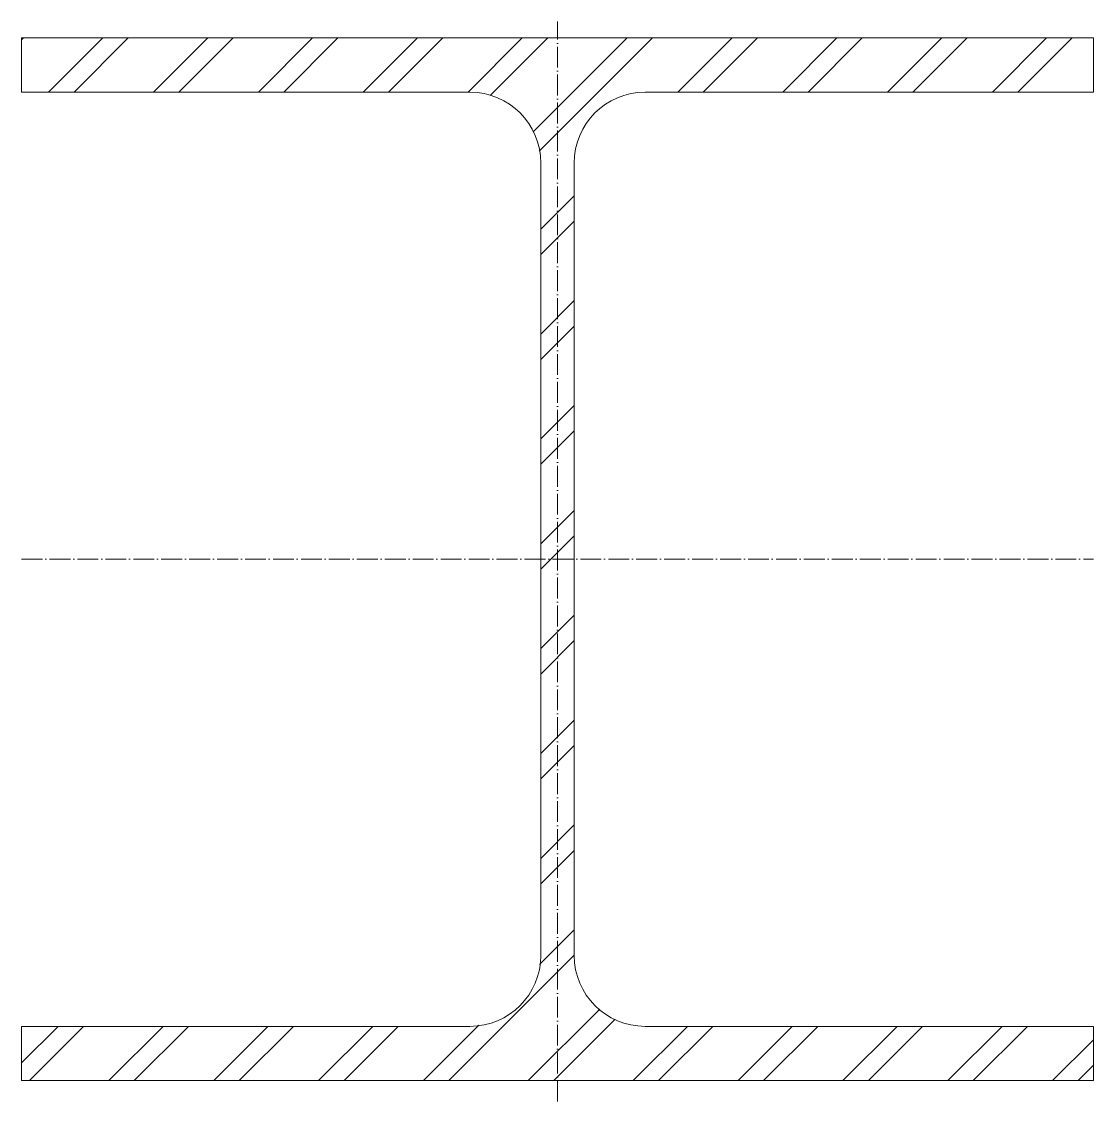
# Model space of a CAD drawing. Header units: metres. Extents: x -129 to 129, y -130 to 129.
import ezdxf

# ---------------------------------------------------------------- set-up
doc = ezdxf.new("R2010")
doc.units = ezdxf.units.M
doc.linetypes.add('MV_hartlijn_staal', pattern=[6.6, 5, -0.8, 0, -0.8])
doc.layers.add('A-DETL-GENF', color=92, linetype='Continuous', lineweight=18)

# ---------------------------------------------------------------- blocks, each defined once
blk = doc.blocks.new('28 Staalprofielen DIN_DIE_DILl 2d - DIE26-4447749-00_0 Basismaterialen')
at = {"layer": 'A-DETL-GENF', "lineweight": 13}
h = blk.add_hatch(dxfattribs=at)
h.set_pattern_fill('FP_529', color=256, style=0, pattern_type=2)
h.set_pattern_definition([(225, (426.631, 3571.344), (12.57236, -12.57236), []), (225, (426.631, 3552.294), (12.57236, -12.57236), [])])
h.paths.add_polyline_path([(-128.5, 125), (-128.5, 112), (-21, 112), (-16.6, 111.42), (-12.5, 109.72), (-8.98, 107.02), (-6.28, 103.5), (-4.58, 99.4), (-4, 95), (-4, -95), (-4.58, -99.4), (-6.28, -103.5), (-8.98, -107.02), (-12.5, -109.72), (-16.6, -111.42), (-21, -112), (-128.5, -112), (-128.5, -125), (128.5, -125), (128.5, -112), (21, -112), (16.6, -111.42), (12.5, -109.72), (8.98, -107.02), (6.28, -103.5), (4.58, -99.4), (4, -95), (4, 95), (4.58, 99.4), (6.28, 103.5), (8.98, 107.02), (12.5, 109.72), (16.6, 111.42), (21, 112), (128.5, 112), (128.5, 125)])
at = {"layer": 'A-DETL-GENF', "linetype": 'MV_hartlijn_staal', "lineweight": 13}
for p, q in [((0, -130), (0, 128.92)), ((-128.5, 0), (128.5, 0))]:
    blk.add_line(p, q, dxfattribs=at)
at = {"layer": 'A-DETL-GENF'}
for p, q in [((128.5, 125), (-128.5, 125)), ((-128.5, 125), (-128.5, 112)), ((128.5, 125), (-128.5, 125)), ((-128.5, 125), (-128.5, 112)), ((128.5, 112), (128.5, 125)), ((128.5, 125), (128.5, 112)), ((-128.5, 112), (-21, 112)), ((-128.5, 112), (-21, 112)), ((21, 112), (128.5, 112)), ((128.5, 112), (21, 112)), ((-4, 95), (-4, -95)), ((-4, -95), (-4, 95)), ((4, -95), (4, 95)), ((4, -95), (4, 95)), ((-21, -112), (-128.5, -112)), ((-128.5, -112), (-128.5, -125)), ((-128.5, -125), (-128.5, -112)), ((-128.5, -112), (-21, -112)), ((128.5, -112), (21, -112)), ((128.5, -112), (21, -112)), ((128.5, -125), (128.5, -112)), ((128.5, -125), (128.5, -112)), ((-128.5, -125), (128.5, -125)), ((128.5, -125), (-128.5, -125))]:
    blk.add_line(p, q, dxfattribs=at)
for centre, start, end in [((-21, 95), 360, 90), ((-21, 95), 360, 90), ((21, 95), 90, 180), ((21, 95), 90, 180), ((-21, -95), 270, 360), ((-21, -95), 270, 0), ((21, -95), 180, 270), ((21, -95), 180, 270)]:
    blk.add_arc(centre, 17, start, end, dxfattribs=at)

msp = doc.modelspace()

# ---------------------------------------------------------------- block references
msp.add_blockref('28 Staalprofielen DIN_DIE_DILl 2d - DIE26-4447749-00_0 Basismaterialen', (0, 0))

doc.saveas('drawing.dxf')
